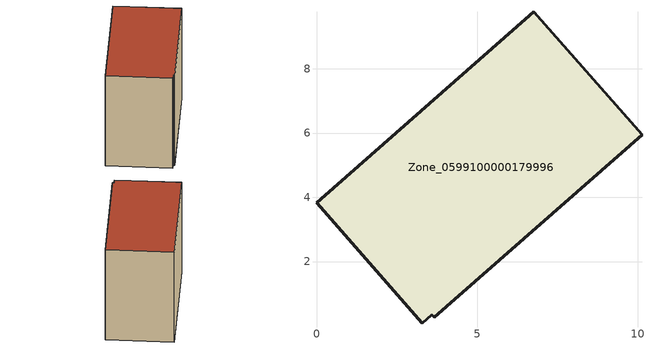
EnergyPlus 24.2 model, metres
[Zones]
Zone_0599100000179996
 floor ground (C_G): 3.59,0.34 3.3,0.08 0,3.83 6.77,9.77 10.13,5.94 3.67,0.26 z0
 wall outside (C_F): 10.13,5.94 6.77,9.77 0,3.83 3.3,0.08 3.59,0.34 3.67,0.26 10.13,5.94 z0:8.12
 roof outside (C_R): 3.3,0.08 3.59,0.34 3.67,0.26 10.13,5.94 6.77,9.77 0,3.83 z8.12
[BUILDING]
Pand.0599100000179996: North Axis=0; Terrain=City; Loads Convergence Tolerance Value=0.04; Temperature Convergence Tolerance Value=0.4; Solar Distribution=FullExterior; Maximum Number of Warmup Days=25; Minimum Number of Warmup Days=1
[Site:Location]
Rotterdam.The.Hague.AP_ZH_NLD Design_Conditions: Latitude=51.96; Longitude=4.45; Time Zone=1; Elevation=-4.5
[SITE:GROUNDTEMPERATURE:BUILDINGSURFACE]
18, 18, 18, 18, 18, 18, 18, 18, 18, 18, 18, 18
[MATERIAL] Thermal Absorptance=0.9; Solar Absorptance=0.7; Visible Absorptance=0.7
Name | Roughness | Thickness | Conductivity | Density | Specific Heat
G.TI.1975-1991 | MediumSmooth | 0.15 | 0.288461 | 540 | 1210
F.TI.1975-1991 | Rough | 0.3 | 0.230769 | 1920 | 840
R.TI.1975-1991 | MediumRough | 0.2 | 0.153846 | 1500 | 1000
[CONSTRUCTION]
C_G: G.TI.1975-1991
C_F: F.TI.1975-1991
C_R: R.TI.1975-1991
[ZONE]
Zone_0599100000179996: Type=1; Multiplier=1; Ceiling Height=Autocalculate; Volume=Autocalculate; Floor Area=autocalculate; Part of Total Floor Area=Yes
[ZONEINFILTRATION:DESIGNFLOWRATE]
Infil_Zone_0599100000179996: Zone or ZoneList or Space or SpaceList=Zone_0599100000179996; Schedule=AlwaysOn; Design Flow Rate Calculation Method=Flow/Area; Flow Rate per Floor Area=0.003; Constant Term Coefficient=1; Temperature Term Coefficient=0; Velocity Term Coefficient=0; Velocity Squared Term Coefficient=0
[HVACTEMPLATE:ZONE:IDEALLOADSAIRSYSTEM]
Zone_0599100000179996: Maximum Heating Supply Air Temperature=50; Minimum Cooling Supply Air Temperature=13; Maximum Heating Supply Air Humidity Ratio=0.0156; Minimum Cooling Supply Air Humidity Ratio=0.0077; Heating Limit=NoLimit; Cooling Limit=NoLimit; Dehumidification Control Type=ConstantSensibleHeatRatio; Cooling Sensible Heat Ratio=0.7; Dehumidification Setpoint=60; Humidification Control Type=None; Humidification Setpoint=30; Outdoor Air Method=None; Outdoor Air Flow Rate per Person=0.00944; Outdoor Air Flow Rate per Zone Floor Area=0; Outdoor Air Flow Rate per Zone=0; Demand Controlled Ventilation Type=None; Outdoor Air Economizer Type=NoEconomizer; Heat Recovery Type=None; Sensible Heat Recovery Effectiveness=0.7; Latent Heat Recovery Effectiveness=0.65
[ZONECONTROL:THERMOSTAT]
ThermostatControl_Zone_0599100000179996: Zone or ZoneList=Zone_0599100000179996; Control Type Schedule=DualSetpointControlType; Control 1=Thermostat_Zone_0599100000179996; Temperature Difference Between Cutout And Setpoint=0
[THERMOSTATSETPOINT:DUALSETPOINT]
Thermostat_Zone_0599100000179996: Heating Setpoint Temperature Schedule=HeatingSetpoint_Zone_0599100000179996; Cooling Setpoint Temperature Schedule=CoolingSetpoint_Zone_0599100000179996
[SCHEDULE:COMPACT]
HeatingSetpoint_Zone_0599100000179996: Through: 12/31, For: AllDays, Until: 24:00, 21
CoolingSetpoint_Zone_0599100000179996: Through: 12/31, For: AllDays, Until: 24:00, 24
DualSetpointControlType: Through: 12/31, For: AllDays, Until: 24:00, 4
AlwaysOn: Through: 12/31, For: AllDays, Until: 24:00, 1
